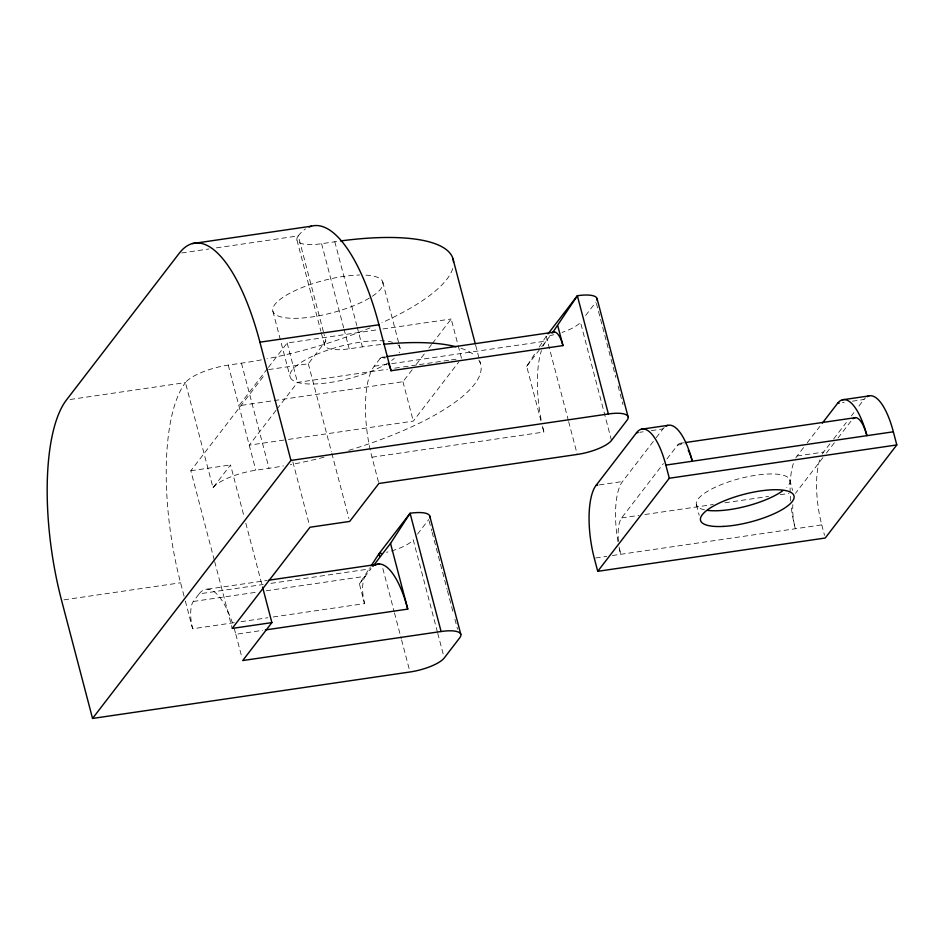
<?xml version="1.0" encoding="UTF-8"?>
<svg xmlns="http://www.w3.org/2000/svg" width="944" height="944" viewBox="0 0 944 944"><rect width="100%" height="100%" fill="white"/><g stroke="black" fill="none" stroke-linecap="round" stroke-linejoin="round"><path stroke-width="0.71" stroke-dasharray="4.72 3.54" d="M273.229 616.963L364.573 603.594L359.404 583.888L370.355 567.002M540.983 420.859L526.681 366.343L536.062 351.876M539.201 347.05L546.234 336.206A28.426 8.354 -14.7 0 0 553.821 334.742M267.518 368.549L238.926 405.731L402.946 381.718L412.776 368.939M268.415 367.393L287.165 342.991L377.163 329.822M214.323 560.24L190.841 470.749L265.063 374.225M261.417 359.853A170.534 50.138 -14.7 0 1 241.463 363.18L228.236 365.116A35.53 10.443 -14.7 0 0 185.449 382.603L213.014 487.718L230.525 464.944L244.307 517.501M268.639 369.576L308.322 363.77L325.833 340.996L324.111 334.436M276.073 410.286L249.275 445.143L287.011 439.621M276.97 409.13L297.513 382.403L387.5 369.234M234.277 622.662L192.635 628.763A21.311 7.233 81.7 0 1 193.296 601.47L199.125 593.87L263.246 584.489M378.497 482.101L371.971 457.203A71.06 24.119 81.7 0 1 374.178 366.225L380.019 358.626L385.848 357.776M416.351 364.29L425.284 352.678M428.847 348.029L431.538 344.548M432.423 343.38L451.185 318.989L457.828 344.324M288.463 439.408L413.283 421.13L458.843 361.882M359.404 583.888L371.075 568.713L269.075 583.64M526.681 366.343L540.829 347.947M541.703 346.802L551.969 333.468M417.519 534.127L428.765 519.507M585.658 315.461L596.03 301.974M617.99 541.75A56.841 19.293 81.7 0 1 622.509 481.523L655.372 438.771M656.222 437.674L662.959 428.906A56.841 19.293 81.7 0 1 664.411 427.302M618.438 541.113A28.426 9.652 81.7 0 1 621.624 517.914L663.408 463.575M666.96 458.949L677.639 445.072L684.907 443.999M795.757 458.005A56.841 19.293 81.7 0 1 797.102 455.976L803.84 447.196M807.214 442.819L819.852 426.381M822.212 454.135A56.841 19.293 81.7 0 1 823.546 452.093L831.133 442.229M833.658 438.948L846.308 422.499M851.358 415.926L853.895 412.634M858.946 406.062L864.008 399.489A56.841 19.293 81.7 0 1 865.459 397.884M822.885 457.675L796.205 492.367A28.426 9.652 81.7 0 0 795.544 493.382M826.437 453.049L834.449 442.642M838.001 438.016L852.231 419.514M181.696 252.957L208.978 248.956M216.412 247.871L298.257 235.894A35.53 10.443 -14.7 0 0 321.597 243.705L334.825 241.77A170.534 50.138 -14.7 0 1 339.085 241.157M382.969 328.972L451.185 318.989M325.833 340.996A35.53 10.443 -14.7 0 0 349.174 348.808L362.402 346.873A170.534 50.138 -14.7 0 1 382.155 344.418M70.127 399.489L185.449 382.603A156.326 53.053 81.7 0 0 180.564 582.778L184.08 596.183M382.532 357.221L385.4 356.797M374.178 366.225L390.297 363.865M391.642 363.664L546.128 341.055A71.06 24.119 81.7 0 0 542.883 346.755M394.757 368.172L402.014 367.11M403.466 366.897L417.98 364.773M419.431 364.561L449.91 360.101M451.362 359.888L458.619 358.826M190.841 470.749L230.525 464.944M213.014 487.718A35.53 10.443 -14.7 0 1 255.812 470.23L269.04 468.283A170.534 50.138 -14.7 0 0 283.483 465.958M371.971 457.203L543.909 432.045A71.06 24.119 81.7 0 1 542.446 426.039M639.82 432.293L643.124 431.809M651.384 430.606L662.959 428.906M842.508 402.628L844.16 402.392M852.432 401.176L864.008 399.489M680.978 443.184L683.893 442.76M599.357 484.909L622.509 481.523M797.102 455.976L823.546 452.093M621.624 517.914L639.076 515.365M644.894 514.515L713.275 504.509M724.921 502.798L768.569 496.414M780.204 494.703L788.936 493.429M64.003 599.841L180.564 582.778M207.503 589.174L267.246 580.43M193.296 601.47L257.417 592.077M266.149 590.802L365.245 576.3A21.311 7.233 81.7 0 0 364.573 603.594M595.676 557.987L606.803 556.346M612.373 555.532L821.776 524.888A56.841 19.293 81.7 0 1 820.95 456.66M240.991 621.683L267.86 617.754M234.183 628.468A71.06 24.119 81.7 0 1 235.811 634.274L262.68 630.344M821.776 524.888L824.537 535.401M789.809 479.918L792.571 490.42M696.448 504.816L699.197 515.33M596.407 303.402L615.842 377.482M618.084 386.025L622.946 404.551M611.488 440.459L580.466 322.211A28.426 8.354 -14.7 0 1 561.987 332.43M546.234 336.206L568.288 420.257M568.666 421.673L577.256 454.442M542.446 426.452L543.909 432.045M475.634 345.174L480.472 363.641M458.206 345.728L461.522 358.401M382.745 282.02L398.875 343.522M399.241 344.914L399.973 347.711M402.946 381.718L413.283 421.13M429.131 520.935L431.75 530.906M432.128 532.333L447.078 589.316M447.444 590.743L453.049 612.113M454.925 619.24L457.533 629.211M437.438 632.126L413.201 539.744A28.426 8.354 -14.7 0 1 386.544 552.287M437.756 633.353L443.574 655.525M334.825 241.77L356.808 325.562M357.174 326.99L362.402 346.873M321.597 243.705L343.651 327.792M344.005 329.102L349.174 348.808M323.414 331.804L298.257 235.894A156.326 53.053 81.7 0 1 305.537 228.885M296.994 240.213L320.842 331.108M321.22 332.536L324.571 345.315M382.839 568.524L394.155 611.629M394.474 612.857L401.259 638.722M401.589 639.961L409.661 670.747M308.322 363.77L331.427 451.822M331.804 453.25L348.938 518.586M287.165 342.991L297.513 382.403M272.899 311.319L290.138 377.01M292.864 461.899L309.254 524.392M241.463 363.18L269.04 468.283M228.236 365.116L255.812 470.23M245.806 523.177L262.196 585.681M235.811 634.274L241.983 657.779M214.689 561.656L232.2 628.409M185.343 600.974L192.635 628.763M791.343 507.99A56.841 19.293 81.7 0 0 795.32 528.758A28.426 9.652 81.7 0 1 792.842 504.615M790.612 500.945A56.841 19.293 81.7 0 1 793.349 463.563M619.004 546.977A56.841 19.293 81.7 0 0 620.727 554.317A28.426 9.652 81.7 0 1 619.134 546.694M677.639 445.072A28.426 9.652 81.7 0 1 684.081 444.565M704.519 509.866A48.321 14.207 -14.7 0 1 737.819 479.08A48.321 14.207 -14.7 0 1 786.73 487.352M478.879 360.16A170.534 50.138 -14.7 0 1 347.144 450.843M323.981 457.238A170.534 50.138 -14.7 0 1 290.374 464.696M460.955 348.23A170.534 50.138 -14.7 0 1 474.112 354.92M541.101 419.667A71.06 24.119 81.7 0 1 541.443 350.554M199.125 593.87A71.06 24.119 81.7 0 1 232.354 622.745M380.019 358.626A21.311 7.233 81.7 0 1 385.659 359.039M452.707 268.58A170.534 50.138 -14.7 0 1 381.942 322.706M370.083 327.851A170.534 50.138 -14.7 0 1 266.951 358.779M397.849 344.808A56.841 16.709 -14.7 0 1 399.147 352.832M394.25 358.425A56.841 16.709 -14.7 0 1 391.642 360.478M388.515 362.602A56.841 16.709 -14.7 0 1 305.974 383.819A56.841 16.709 -14.7 0 1 311.308 356.773A56.841 16.709 -14.7 0 1 392.527 342.283M365.942 275.129A56.841 16.709 -14.7 0 1 345.882 308.641A56.841 16.709 -14.7 0 1 273.217 307.272A56.841 16.709 -14.7 0 1 359.593 275.011"/><path stroke-width="1.42" d="M371.145 565.798L378.969 553.739L410.085 513.265A28.426 8.354 -14.7 0 1 429.732 517.737M372.845 566.412L390.533 543.414L410.085 513.265L441.108 631.512A28.426 8.354 -14.7 0 1 459.775 637.755L444.223 657.992A28.426 8.354 -14.7 0 1 409.991 671.986L92.547 718.443L61.525 600.195A156.326 53.053 81.7 0 1 66.399 400.032L179.218 253.311A156.326 53.053 81.7 0 1 259.919 342.188L290.941 460.436L92.547 718.443M552.795 332.382L577.362 295.732A28.426 8.354 -14.7 0 1 597.009 300.192M262.574 587.097L271.884 622.603L242.714 660.552L441.108 631.512M548.016 333.893L577.362 295.732L608.384 413.968A28.426 8.354 -14.7 0 1 627.052 420.222L611.488 440.459A28.426 8.354 -14.7 0 1 577.256 454.442L378.863 483.481L349.681 521.43L310.01 527.236L232.2 628.409L271.884 622.603M867.064 396.681A56.841 19.293 81.7 0 1 893.354 431.797L896.8 444.943L825.221 538.021L597.729 571.321L594.283 558.187A56.841 19.293 81.7 0 1 596.053 485.393L636.504 432.777L638.156 432.541M597.729 571.321L669.308 478.242L896.8 444.943M822.377 423.089L837.552 403.359L839.204 403.112M192.446 243.587L311.496 226.159M259.919 342.188L378.957 324.771L391.028 370.744L562.966 345.587L557.798 325.881M386.828 356.596L554.47 332.052M290.941 460.436L608.384 413.968M641.318 429.237L667.774 425.366M842.367 399.819L868.822 395.949M685.344 442.547L855.571 417.637M636.504 432.777A56.841 19.293 81.7 0 1 665.85 465.097L893.354 431.797M596.053 485.393L597.705 485.157M268.698 580.218L379.441 564.016M265.37 629.943L407.761 609.104L390.533 543.414M665.85 465.097L669.308 478.242M597.033 298.516L628.055 416.764M452.896 258.526L475.257 343.746M429.768 516.061L460.79 634.309M379.618 556.205L378.969 553.739A28.426 8.354 -14.7 0 0 381.376 553.349M837.552 403.359A56.841 19.293 81.7 0 1 866.899 435.68A28.426 9.652 81.7 0 0 852.951 418.711M666.027 426.11A56.841 19.293 81.7 0 1 692.306 461.227A28.426 9.652 81.7 0 0 688.27 450.288M782.718 490.774A48.321 14.207 -14.7 0 1 707.445 510.362M309.054 226.997A156.326 53.053 81.7 0 1 378.957 324.771M552.511 332.866A21.311 7.233 81.7 0 1 562.966 345.587M388.716 364.03A21.311 7.233 81.7 0 1 391.028 370.744M374.91 565.208A71.06 24.119 81.7 0 1 407.761 609.104M340.501 240.968A170.534 50.138 -14.7 0 1 453.557 262.172M383.559 344.277A170.534 50.138 -14.7 0 1 456.023 346.767M723.529 526.41A48.321 14.207 -14.7 0 0 794.14 497.075A48.321 14.207 -14.7 0 0 724.119 500.91A48.321 14.207 -14.7 0 0 723.529 526.41"/></g></svg>
